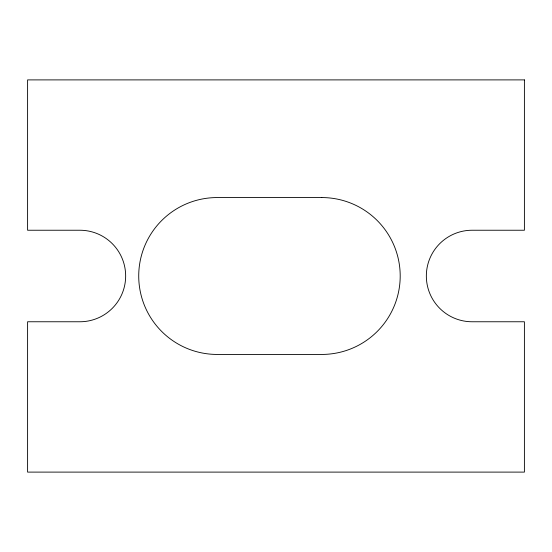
<?xml version="1.0" encoding="UTF-8"?>
<svg xmlns="http://www.w3.org/2000/svg" width="552" height="552" viewBox="0 0 552 552"><rect width="100%" height="100%" fill="white"/><g stroke="black" fill="none" stroke-linecap="round" stroke-linejoin="round"><path stroke-width="0.83" d="M524.4 79.895L27.6 79.895L27.6 230.239L79.895 230.239A45.761 45.761 0 0 1 125.656 276A45.761 45.761 0 0 1 79.895 321.761L27.6 321.761L27.6 472.105L524.4 472.105L524.4 321.761L472.105 321.761A45.761 45.761 0 0 1 426.344 276A45.761 45.761 0 0 1 472.105 230.239L524.4 230.239L524.4 79.895M321.761 197.561L217.171 197.561A78.439 78.439 0 0 0 138.725 276A78.439 78.439 0 0 0 217.171 354.439L321.761 354.439A78.439 78.439 0 0 0 400.2 276A78.439 78.439 0 0 0 321.761 197.561"/></g></svg>
